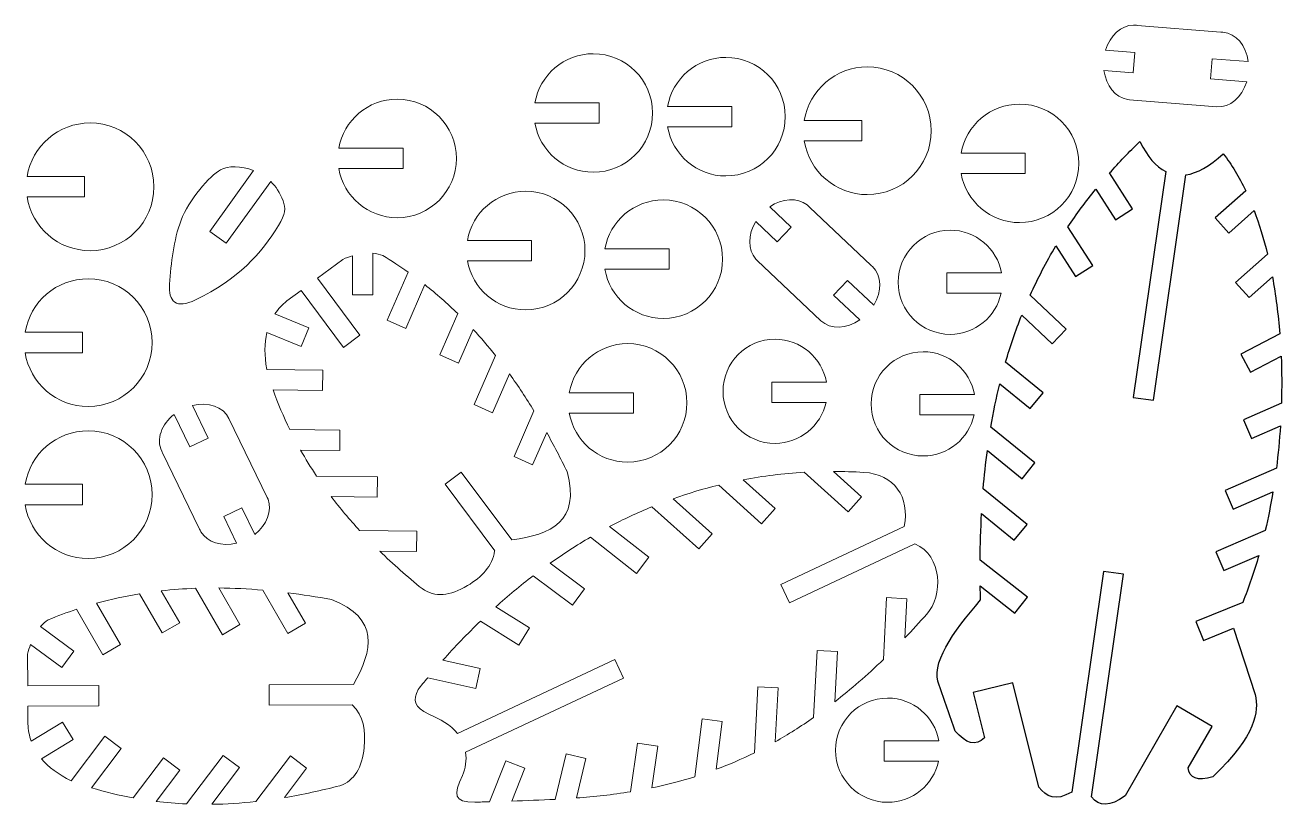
# Model space of a CAD drawing. Header units: millimetres. Extents: x 982 to 1416, y 1035 to 1319.
# Drawn here: x 982.4 to 1167.8, y 1050.7 to 1166 of the extents above; entities that cross this region are included whole.
import ezdxf

# ---------------------------------------------------------------- set-up
doc = ezdxf.new("R2010")
doc.units = ezdxf.units.MM
doc.layers.add('Layer 1', color=7, linetype='Continuous')

msp = doc.modelspace()

# ---------------------------------------------------------------- linework, layer by layer
at = {"layer": 'Layer 1', "color": 1, "lineweight": 9}
for points in [[(1145.92, 1166.04), (1144.09, 1166.03), (1142.46, 1164.51), (1141.81, 1162.35)], [(1146.2, 1166.03), (1146.11, 1166.03), (1146.01, 1166.04), (1145.92, 1166.04)], [(1145.92, 1166.04), (1145.92, 1166.04), (1145.92, 1166.04), (1145.92, 1166.04)], [(1145.92, 1166.04), (1145.92, 1166.04), (1145.92, 1166.04), (1145.92, 1166.04)], [(1146.48, 1165.99), (1146.39, 1166.01), (1146.3, 1166.02), (1146.2, 1166.03)], [(1158.82, 1165), (1158.82, 1165), (1146.48, 1165.99), (1146.48, 1165.99)], [(1159.11, 1164.99), (1159.01, 1165), (1158.92, 1165), (1158.82, 1165)], [(1162.86, 1160.67), (1162.54, 1163.02), (1161.05, 1164.84), (1159.11, 1164.99)], [(1141.81, 1162.35), (1141.81, 1162.35), (1146.14, 1162.01), (1146.14, 1162.01)], [(1146.14, 1162.01), (1146.14, 1162.01), (1145.9, 1159.02), (1145.9, 1159.02)], [(1157.3, 1158.1), (1157.3, 1158.1), (1157.54, 1161.09), (1157.54, 1161.09)], [(1157.54, 1161.09), (1157.54, 1161.09), (1162.86, 1160.67), (1162.86, 1160.67)], [(1145.9, 1159.02), (1145.9, 1159.02), (1141.57, 1159.36), (1141.57, 1159.36)], [(1141.57, 1159.36), (1141.87, 1157.13), (1143.24, 1155.37), (1145.04, 1155.07)], [(1162.62, 1157.68), (1162.62, 1157.68), (1157.3, 1158.1), (1157.3, 1158.1)], [(1158.23, 1154), (1160.16, 1153.85), (1161.93, 1155.41), (1162.62, 1157.68)], [(1145.04, 1155.07), (1145.04, 1155.07), (1145.04, 1155.06), (1145.04, 1155.06)], [(1145.04, 1155.06), (1145.04, 1155.06), (1145.32, 1155.04), (1145.32, 1155.04)], [(1145.32, 1155.04), (1145.32, 1155.04), (1158.23, 1154), (1158.23, 1154)], [(1057.63, 1154.58), (1057.63, 1154.58), (1067.1, 1154.58), (1067.1, 1154.58)], [(1067.1, 1154.58), (1067.1, 1154.58), (1067.1, 1151.58), (1067.1, 1151.58)], [(1077.2, 1154.04), (1077.2, 1154.04), (1086.67, 1154.04), (1086.67, 1154.04)], [(1086.67, 1154.04), (1086.67, 1154.04), (1086.67, 1151.04), (1086.67, 1151.04)], [(1067.1, 1151.58), (1067.1, 1151.58), (1057.63, 1151.58), (1057.63, 1151.58)], [(1057.63, 1151.58), (1058.35, 1147.47), (1061.93, 1144.34), (1066.25, 1144.34)], [(1105.84, 1151.98), (1105.84, 1151.98), (1097.37, 1151.98), (1097.37, 1151.98)], [(1105.84, 1148.97), (1105.84, 1148.97), (1105.84, 1151.98), (1105.84, 1151.98)], [(1086.67, 1151.04), (1086.67, 1151.04), (1077.2, 1151.04), (1077.2, 1151.04)], [(1077.2, 1151.04), (1077.91, 1146.92), (1081.5, 1143.79), (1085.81, 1143.79)], [(1028.71, 1147.88), (1028.71, 1147.88), (1038.18, 1147.88), (1038.18, 1147.88)], [(1038.18, 1147.88), (1038.18, 1147.88), (1038.18, 1144.87), (1038.18, 1144.87)], [(1106.66, 1141.04), (1101.97, 1141.04), (1098.08, 1144.47), (1097.36, 1148.97)], [(1097.36, 1148.97), (1097.36, 1148.97), (1105.84, 1148.97), (1105.84, 1148.97)], [(1120.51, 1147.15), (1120.51, 1147.15), (1129.97, 1147.15), (1129.97, 1147.15)], [(1129.97, 1147.15), (1129.97, 1147.15), (1129.97, 1144.15), (1129.97, 1144.15)], [(991.2, 1143.72), (991.2, 1143.72), (982.73, 1143.72), (982.73, 1143.72)], [(991.2, 1140.7), (991.2, 1140.7), (991.2, 1143.72), (991.2, 1143.72)], [(1005.44, 1137.25), (1006.55, 1140.19), (1009.75, 1143.94), (1011.24, 1144.69)], [(1016.13, 1144.6), (1016.13, 1144.6), (1009.68, 1135.61), (1009.68, 1135.61)], [(1011.24, 1144.69), (1012.38, 1145.28), (1014.29, 1145.33), (1016.13, 1144.6)], [(1038.18, 1144.87), (1038.18, 1144.87), (1028.71, 1144.87), (1028.71, 1144.87)], [(1028.71, 1144.87), (1029.42, 1140.76), (1033, 1137.63), (1037.32, 1137.63)], [(1129.97, 1144.15), (1129.97, 1144.15), (1120.51, 1144.15), (1120.51, 1144.15)], [(1120.51, 1144.15), (1121.22, 1140.04), (1124.8, 1136.91), (1129.12, 1136.91)], [(1012.11, 1133.86), (1012.11, 1133.86), (1018.66, 1142.98), (1018.66, 1142.98)], [(1018.66, 1142.98), (1019.41, 1142.25), (1020.05, 1141.31), (1020.48, 1140.14)], [(992.02, 1132.77), (987.33, 1132.77), (983.43, 1136.2), (982.72, 1140.7)], [(982.72, 1140.7), (982.72, 1140.7), (991.2, 1140.7), (991.2, 1140.7)], [(1020.48, 1140.14), (1020.9, 1139.01), (1020.85, 1138.18), (1019.81, 1136.48)], [(1097.79, 1139.53), (1096.36, 1140.67), (1094.13, 1140.51), (1092.27, 1139.24)], [(1092.27, 1139.24), (1092.27, 1139.24), (1095.43, 1136.25), (1095.43, 1136.25)], [(1098, 1139.34), (1097.93, 1139.41), (1097.86, 1139.47), (1097.79, 1139.53)], [(1097.79, 1139.53), (1097.79, 1139.53), (1097.79, 1139.53), (1097.79, 1139.53)], [(1097.79, 1139.53), (1097.79, 1139.53), (1097.79, 1139.53), (1097.79, 1139.53)], [(1098.2, 1139.14), (1098.14, 1139.21), (1098.07, 1139.28), (1098, 1139.34)], [(1107.19, 1130.64), (1107.19, 1130.64), (1098.2, 1139.14), (1098.2, 1139.14)], [(1003.74, 1127.82), (1004, 1131), (1004.31, 1134.26), (1005.44, 1137.25)], [(1019.81, 1136.48), (1017.31, 1132.39), (1013.88, 1128.56), (1007.59, 1125.51)], [(1090.21, 1137.06), (1089.05, 1135.13), (1089.01, 1132.9), (1090.23, 1131.54)], [(1093.37, 1134.07), (1093.37, 1134.07), (1090.21, 1137.06), (1090.21, 1137.06)], [(1009.68, 1135.61), (1009.68, 1135.61), (1012.11, 1133.86), (1012.11, 1133.86)], [(1095.43, 1136.25), (1095.43, 1136.25), (1093.37, 1134.07), (1093.37, 1134.07)], [(1047.67, 1134.29), (1047.67, 1134.29), (1057.14, 1134.29), (1057.14, 1134.29)], [(1057.14, 1134.29), (1057.14, 1134.29), (1057.14, 1131.29), (1057.14, 1131.29)], [(1067.96, 1133.02), (1067.96, 1133.02), (1077.43, 1133.02), (1077.43, 1133.02)], [(1077.43, 1133.02), (1077.43, 1133.02), (1077.43, 1130.02), (1077.43, 1130.02)], [(1029.29, 1131.49), (1029.29, 1131.49), (1025.55, 1128.71), (1025.55, 1128.71)], [(1030.73, 1132.02), (1030.28, 1131.88), (1029.8, 1131.71), (1029.29, 1131.49)], [(1030.74, 1126.25), (1030.74, 1126.25), (1030.73, 1132.02), (1030.73, 1132.02)], [(1035.2, 1132.05), (1034.77, 1132.22), (1034.29, 1132.35), (1033.73, 1132.4)], [(1033.73, 1132.4), (1033.73, 1132.4), (1033.74, 1126.26), (1033.74, 1126.26)], [(1038.92, 1129.61), (1037.73, 1130.45), (1036.49, 1131.27), (1035.2, 1132.05)], [(1057.14, 1131.29), (1057.14, 1131.29), (1047.67, 1131.29), (1047.67, 1131.29)], [(1047.67, 1131.29), (1048.38, 1127.17), (1051.97, 1124.04), (1056.28, 1124.04)], [(1090.23, 1131.54), (1090.23, 1131.54), (1090.22, 1131.53), (1090.22, 1131.53)], [(1090.22, 1131.53), (1090.22, 1131.53), (1090.43, 1131.33), (1090.43, 1131.33)], [(1090.43, 1131.33), (1090.43, 1131.33), (1099.83, 1122.44), (1099.83, 1122.44)], [(1035.83, 1122.5), (1035.83, 1122.5), (1038.92, 1129.61), (1038.92, 1129.61)], [(1077.43, 1130.02), (1077.43, 1130.02), (1067.96, 1130.02), (1067.96, 1130.02)], [(1067.96, 1130.02), (1068.67, 1125.9), (1072.26, 1122.78), (1076.57, 1122.78)], [(1107.41, 1130.45), (1107.34, 1130.52), (1107.27, 1130.58), (1107.19, 1130.64)], [(1107.62, 1124.73), (1108.85, 1126.75), (1108.82, 1129.11), (1107.41, 1130.45)], [(1118.4, 1126.48), (1118.4, 1126.48), (1118.4, 1129.48), (1118.4, 1129.48)], [(1118.4, 1129.48), (1118.4, 1129.48), (1126.46, 1129.48), (1126.46, 1129.48)], [(1007.59, 1125.51), (1004.71, 1124.11), (1003.53, 1125.27), (1003.74, 1127.82)], [(1025.55, 1128.71), (1025.55, 1128.71), (1031.82, 1120.3), (1031.82, 1120.3)], [(1041.39, 1127.76), (1041.39, 1127.76), (1038.58, 1121.3), (1038.58, 1121.3)], [(1046.26, 1123.48), (1044.73, 1124.97), (1043.11, 1126.4), (1041.39, 1127.76)], [(1101.68, 1126.21), (1101.68, 1126.21), (1103.74, 1128.39), (1103.74, 1128.39)], [(1103.74, 1128.39), (1103.74, 1128.39), (1107.62, 1124.73), (1107.62, 1124.73)], [(1021.05, 1125.36), (1020.35, 1124.8), (1019.76, 1124.16), (1019.28, 1123.45)], [(1023.14, 1126.92), (1023.14, 1126.92), (1021.05, 1125.36), (1021.05, 1125.36)], [(1029.42, 1118.51), (1029.42, 1118.51), (1023.14, 1126.92), (1023.14, 1126.92)], [(1033.74, 1126.26), (1033.74, 1126.26), (1030.74, 1126.25), (1030.74, 1126.25)], [(1105.56, 1122.55), (1105.56, 1122.55), (1101.68, 1126.21), (1101.68, 1126.21)], [(1126.4, 1126.48), (1126.4, 1126.48), (1118.4, 1126.48), (1118.4, 1126.48)], [(1118.89, 1120.43), (1122.57, 1120.43), (1125.65, 1123.02), (1126.4, 1126.48)], [(1019.28, 1123.45), (1019.28, 1123.45), (1024.28, 1121.4), (1024.28, 1121.4)], [(1043.61, 1117.39), (1043.61, 1117.39), (1046.26, 1123.48), (1046.26, 1123.48)], [(1038.58, 1121.3), (1038.58, 1121.3), (1035.83, 1122.5), (1035.83, 1122.5)], [(1099.83, 1122.44), (1101.25, 1121.1), (1103.6, 1121.21), (1105.56, 1122.55)], [(990.92, 1120.74), (990.92, 1120.74), (982.45, 1120.74), (982.45, 1120.74)], [(990.92, 1117.72), (990.92, 1117.72), (990.92, 1120.74), (990.92, 1120.74)], [(1018.1, 1120.69), (1017.74, 1119.13), (1017.72, 1117.33), (1018.09, 1115.25)], [(1023.15, 1118.63), (1023.15, 1118.63), (1018.1, 1120.69), (1018.1, 1120.69)], [(1024.28, 1121.4), (1024.28, 1121.4), (1023.15, 1118.63), (1023.15, 1118.63)], [(1031.82, 1120.3), (1031.82, 1120.3), (1029.42, 1118.51), (1029.42, 1118.51)], [(1048.52, 1121.16), (1048.52, 1121.16), (1046.36, 1116.19), (1046.36, 1116.19)], [(1051.81, 1117.33), (1050.77, 1118.64), (1049.67, 1119.92), (1048.52, 1121.16)], [(991.75, 1109.79), (987.05, 1109.79), (983.16, 1113.23), (982.44, 1117.72)], [(982.44, 1117.72), (982.44, 1117.72), (990.92, 1117.72), (990.92, 1117.72)], [(1046.36, 1116.19), (1046.36, 1116.19), (1043.61, 1117.39), (1043.61, 1117.39)], [(1048.65, 1110.07), (1048.65, 1110.07), (1051.81, 1117.33), (1051.81, 1117.33)], [(1018.09, 1115.25), (1018.09, 1115.25), (1026.34, 1115.14), (1026.34, 1115.14)], [(1026.34, 1115.14), (1026.34, 1115.14), (1026.3, 1112.14), (1026.3, 1112.14)], [(1053.89, 1114.59), (1053.89, 1114.59), (1051.4, 1108.87), (1051.4, 1108.87)], [(1057.49, 1109.16), (1056.36, 1111.02), (1055.16, 1112.83), (1053.89, 1114.59)], [(1026.3, 1112.14), (1026.3, 1112.14), (1019.02, 1112.24), (1019.02, 1112.24)], [(1019.02, 1112.24), (1019.74, 1110.22), (1020.56, 1108.27), (1021.47, 1106.39)], [(1092.57, 1110.39), (1092.57, 1110.39), (1092.57, 1113.39), (1092.57, 1113.39)], [(1092.57, 1113.39), (1092.57, 1113.39), (1100.62, 1113.39), (1100.62, 1113.39)], [(1012.51, 1108.01), (1011.66, 1109.76), (1009.42, 1110.5), (1007.12, 1109.94)], [(1062.71, 1111.82), (1062.71, 1111.82), (1072.17, 1111.82), (1072.17, 1111.82)], [(1072.17, 1111.82), (1072.17, 1111.82), (1072.17, 1108.82), (1072.17, 1108.82)], [(1100.57, 1110.39), (1100.57, 1110.39), (1092.57, 1110.39), (1092.57, 1110.39)], [(1093.06, 1104.34), (1096.74, 1104.34), (1099.82, 1106.93), (1100.57, 1110.39)], [(1114.41, 1108.54), (1114.41, 1108.54), (1114.41, 1111.54), (1114.41, 1111.54)], [(1114.41, 1111.54), (1114.41, 1111.54), (1122.47, 1111.54), (1122.47, 1111.54)], [(1004.42, 1108.63), (1002.55, 1107.17), (1001.74, 1104.95), (1002.59, 1103.2)], [(1006.75, 1103.83), (1006.75, 1103.83), (1004.42, 1108.63), (1004.42, 1108.63)], [(1007.12, 1109.94), (1007.12, 1109.94), (1009.45, 1105.14), (1009.45, 1105.14)], [(1051.4, 1108.87), (1051.4, 1108.87), (1048.65, 1110.07), (1048.65, 1110.07)], [(1054.55, 1102.4), (1054.55, 1102.4), (1057.49, 1109.16), (1057.49, 1109.16)], [(1072.17, 1108.82), (1072.17, 1108.82), (1062.71, 1108.82), (1062.71, 1108.82)], [(1062.71, 1108.82), (1063.42, 1104.71), (1067, 1101.58), (1071.32, 1101.58)], [(1122.41, 1108.54), (1122.41, 1108.54), (1114.41, 1108.54), (1114.41, 1108.54)], [(1114.91, 1102.49), (1118.59, 1102.49), (1121.66, 1105.08), (1122.41, 1108.54)], [(1018.16, 1096.36), (1018.16, 1096.36), (1012.51, 1108.01), (1012.51, 1108.01)], [(1009.45, 1105.14), (1009.45, 1105.14), (1006.75, 1103.83), (1006.75, 1103.83)], [(1021.47, 1106.39), (1021.47, 1106.39), (1028.88, 1106.29), (1028.88, 1106.29)], [(1028.88, 1106.29), (1028.88, 1106.29), (1028.84, 1103.28), (1028.84, 1103.28)], [(1059.37, 1105.95), (1059.37, 1105.95), (1057.3, 1101.2), (1057.3, 1101.2)], [(1062.38, 1100.19), (1061.42, 1102.14), (1060.42, 1104.07), (1059.37, 1105.95)], [(1002.59, 1103.2), (1002.63, 1103.12), (1002.68, 1103.03), (1002.72, 1102.95)], [(1002.72, 1102.95), (1002.72, 1102.95), (1008.12, 1091.81), (1008.12, 1091.81)], [(1028.84, 1103.28), (1028.84, 1103.28), (1023.06, 1103.37), (1023.06, 1103.37)], [(1023.06, 1103.37), (1023.8, 1102.05), (1024.59, 1100.78), (1025.42, 1099.53)], [(1057.3, 1101.2), (1057.3, 1101.2), (1054.55, 1102.4), (1054.55, 1102.4)], [(1025.42, 1099.53), (1025.42, 1099.53), (1034.42, 1099.41), (1034.42, 1099.41)], [(1034.42, 1099.41), (1034.42, 1099.41), (1034.37, 1096.41), (1034.37, 1096.41)], [(1044.38, 1098.31), (1044.38, 1098.31), (1046.78, 1100.11), (1046.78, 1100.11)], [(1046.78, 1100.11), (1046.78, 1100.11), (1054.23, 1090.14), (1054.23, 1090.14)], [(1054.23, 1090.14), (1059.98, 1090.87), (1064.38, 1092.76), (1062.38, 1100.19)], [(1088.36, 1098.98), (1091.28, 1099.53), (1094.27, 1099.9), (1097.34, 1100.08)], [(1097.34, 1100.08), (1097.34, 1100.08), (1103.82, 1094.24), (1103.82, 1094.24)], [(1105.83, 1096.46), (1105.83, 1096.46), (1101.68, 1100.2), (1101.68, 1100.2)], [(1101.68, 1100.2), (1103.15, 1100.2), (1104.64, 1100.16), (1106.14, 1100.07)], [(1106.14, 1100.07), (1110.68, 1099.81), (1112.94, 1096.41), (1112.11, 1092.11)], [(990.92, 1098.32), (990.92, 1098.32), (982.45, 1098.32), (982.45, 1098.32)], [(990.92, 1095.3), (990.92, 1095.3), (990.92, 1098.32), (990.92, 1098.32)], [(1051.7, 1088.5), (1051.7, 1088.5), (1044.38, 1098.31), (1044.38, 1098.31)], [(1078.04, 1096.19), (1080.23, 1096.97), (1082.46, 1097.64), (1084.75, 1098.2)], [(1084.75, 1098.2), (1084.75, 1098.2), (1091.06, 1092.5), (1091.06, 1092.5)], [(1093.07, 1094.73), (1093.07, 1094.73), (1088.36, 1098.98), (1088.36, 1098.98)], [(1016.33, 1090.93), (1018.1, 1092.33), (1018.92, 1094.4), (1018.27, 1096.1)], [(1018.28, 1096.11), (1018.28, 1096.11), (1018.16, 1096.36), (1018.16, 1096.36)], [(1018.27, 1096.1), (1018.27, 1096.1), (1018.28, 1096.11), (1018.28, 1096.11)], [(1034.37, 1096.41), (1034.37, 1096.41), (1027.59, 1096.5), (1027.59, 1096.5)], [(1027.59, 1096.5), (1028.9, 1094.77), (1030.3, 1093.11), (1031.78, 1091.5)], [(1083.8, 1091), (1083.8, 1091), (1078.04, 1096.19), (1078.04, 1096.19)], [(1103.82, 1094.24), (1103.82, 1094.24), (1105.83, 1096.46), (1105.83, 1096.46)], [(991.75, 1087.37), (987.05, 1087.37), (983.16, 1090.81), (982.44, 1095.3)], [(982.44, 1095.3), (982.44, 1095.3), (990.92, 1095.3), (990.92, 1095.3)], [(1011.73, 1093.54), (1011.73, 1093.54), (1014.43, 1094.85), (1014.43, 1094.85)], [(1014.43, 1094.85), (1014.43, 1094.85), (1016.33, 1090.93), (1016.33, 1090.93)], [(1068.66, 1092.07), (1070.69, 1093.14), (1072.77, 1094.12), (1074.9, 1094.99)], [(1074.9, 1094.99), (1074.9, 1094.99), (1081.79, 1088.77), (1081.79, 1088.77)], [(1091.06, 1092.5), (1091.06, 1092.5), (1093.07, 1094.73), (1093.07, 1094.73)], [(1008.12, 1091.81), (1008.16, 1091.73), (1008.19, 1091.64), (1008.24, 1091.55)], [(1013.63, 1089.63), (1013.63, 1089.63), (1011.73, 1093.54), (1011.73, 1093.54)], [(1074.46, 1087.54), (1074.46, 1087.54), (1068.66, 1092.07), (1068.66, 1092.07)], [(1112.11, 1092.11), (1112.11, 1092.11), (1093.89, 1083.54), (1093.89, 1083.54)], [(1008.24, 1091.55), (1008.28, 1091.47), (1008.32, 1091.39), (1008.37, 1091.31)], [(1008.37, 1091.31), (1008.37, 1091.31), (1008.37, 1091.3), (1008.37, 1091.3)], [(1008.37, 1091.3), (1008.37, 1091.3), (1008.37, 1091.3), (1008.37, 1091.3)], [(1008.37, 1091.3), (1009.31, 1089.73), (1011.44, 1089.1), (1013.63, 1089.63)], [(1031.78, 1091.5), (1031.78, 1091.5), (1040.2, 1091.38), (1040.2, 1091.38)], [(1040.2, 1091.38), (1040.2, 1091.38), (1040.16, 1088.38), (1040.16, 1088.38)], [(1059.88, 1086.67), (1061.81, 1088.03), (1063.78, 1089.31), (1065.81, 1090.5)], [(1065.81, 1090.5), (1065.81, 1090.5), (1072.61, 1085.17), (1072.61, 1085.17)], [(1081.79, 1088.77), (1081.79, 1088.77), (1083.8, 1091), (1083.8, 1091)], [(1040.16, 1088.38), (1040.16, 1088.38), (1034.74, 1088.46), (1034.74, 1088.46)], [(1034.74, 1088.46), (1036.71, 1086.54), (1038.8, 1084.69), (1040.99, 1082.92)], [(1047.67, 1083.36), (1049.83, 1084.64), (1051.36, 1086.21), (1051.69, 1088.49)], [(1051.69, 1088.49), (1051.69, 1088.49), (1051.7, 1088.5), (1051.7, 1088.5)], [(1095.17, 1080.83), (1095.17, 1080.83), (1113.69, 1089.53), (1113.69, 1089.53)], [(1113.69, 1089.53), (1117.81, 1087.8), (1117.81, 1081.84), (1115.44, 1079.17)], [(1064.97, 1082.87), (1064.97, 1082.87), (1059.88, 1086.67), (1059.88, 1086.67)], [(1072.61, 1085.17), (1072.61, 1085.17), (1074.46, 1087.54), (1074.46, 1087.54)], [(1051.86, 1080.23), (1053.64, 1081.84), (1055.47, 1083.36), (1057.36, 1084.81)], [(1057.36, 1084.81), (1057.36, 1084.81), (1063.17, 1080.47), (1063.17, 1080.47)], [(1007.56, 1082.97), (1005.88, 1082.91), (1004.2, 1082.78), (1002.52, 1082.59)], [(1002.52, 1082.59), (1002.52, 1082.59), (1005.24, 1077.9), (1005.24, 1077.9)], [(1011.53, 1076.12), (1011.53, 1076.12), (1007.56, 1082.97), (1007.56, 1082.97)], [(1017.51, 1082.7), (1015.34, 1082.89), (1013.17, 1083), (1011, 1083.02)], [(1011, 1083.02), (1011, 1083.02), (1014.12, 1077.62), (1014.12, 1077.62)], [(1021.2, 1076.32), (1021.2, 1076.32), (1017.51, 1082.7), (1017.51, 1082.7)], [(1040.99, 1082.92), (1042.89, 1081.58), (1045.12, 1081.85), (1047.67, 1083.36)], [(1063.17, 1080.47), (1063.17, 1080.47), (1064.97, 1082.87), (1064.97, 1082.87)], [(1093.89, 1083.54), (1093.89, 1083.54), (1095.17, 1080.83), (1095.17, 1080.83)], [(999.31, 1082.15), (997.21, 1081.8), (995.09, 1081.35), (992.98, 1080.76)], [(992.98, 1080.76), (992.98, 1080.76), (996.51, 1074.67), (996.51, 1074.67)], [(1002.65, 1076.4), (1002.65, 1076.4), (999.31, 1082.15), (999.31, 1082.15)], [(1027.63, 1081.31), (1025.49, 1081.7), (1023.34, 1082.04), (1021.2, 1082.31)], [(1021.2, 1082.31), (1021.2, 1082.31), (1023.8, 1077.82), (1023.8, 1077.82)], [(1030.88, 1068.79), (1033.7, 1073.85), (1034.8, 1078.52), (1027.63, 1081.31)], [(1109.51, 1081.59), (1109.51, 1081.59), (1109.04, 1072.47), (1109.04, 1072.47)], [(1112.51, 1081.44), (1112.51, 1081.44), (1109.51, 1081.59), (1109.51, 1081.59)], [(1112.21, 1075.65), (1112.21, 1075.65), (1112.51, 1081.44), (1112.51, 1081.44)], [(990.03, 1079.87), (988.64, 1079.41), (987.25, 1078.9), (985.85, 1078.32)], [(993.91, 1073.17), (993.91, 1073.17), (990.03, 1079.87), (990.03, 1079.87)], [(1056.85, 1077.14), (1056.85, 1077.14), (1051.86, 1080.23), (1051.86, 1080.23)], [(1115.44, 1079.17), (1114.36, 1077.95), (1113.28, 1076.77), (1112.21, 1075.65)], [(985.85, 1078.32), (985.46, 1078.08), (985.07, 1077.77), (984.7, 1077.34)], [(984.7, 1077.34), (984.7, 1077.34), (989.65, 1073.71), (989.65, 1073.71)], [(1005.24, 1077.9), (1005.24, 1077.9), (1002.65, 1076.4), (1002.65, 1076.4)], [(1014.12, 1077.62), (1014.12, 1077.62), (1011.53, 1076.12), (1011.53, 1076.12)], [(1023.8, 1077.82), (1023.8, 1077.82), (1021.2, 1076.32), (1021.2, 1076.32)], [(1044.05, 1072.35), (1045.83, 1074.35), (1047.68, 1076.28), (1049.59, 1078.11)], [(1049.59, 1078.11), (1049.59, 1078.11), (1055.27, 1074.59), (1055.27, 1074.59)], [(1055.27, 1074.59), (1055.27, 1074.59), (1056.85, 1077.14), (1056.85, 1077.14)], [(983.23, 1074.7), (983.07, 1074.26), (982.93, 1073.77), (982.8, 1073.24)], [(987.88, 1071.29), (987.88, 1071.29), (983.23, 1074.7), (983.23, 1074.7)], [(989.65, 1073.71), (989.65, 1073.71), (987.88, 1071.29), (987.88, 1071.29)], [(996.51, 1074.67), (996.51, 1074.67), (993.91, 1073.17), (993.91, 1073.17)], [(1099.26, 1073.8), (1099.26, 1073.8), (1098.75, 1063.92), (1098.75, 1063.92)], [(1102.26, 1073.64), (1102.26, 1073.64), (1099.26, 1073.8), (1099.26, 1073.8)], [(1101.88, 1066.24), (1101.88, 1066.24), (1102.26, 1073.64), (1102.26, 1073.64)], [(982.8, 1073.24), (982.8, 1073.24), (982.82, 1068.57), (982.82, 1068.57)], [(1049.56, 1071.12), (1049.56, 1071.12), (1044.05, 1072.35), (1044.05, 1072.35)], [(1069.42, 1072.45), (1069.42, 1072.45), (1046.24, 1061.55), (1046.24, 1061.55)], [(1070.7, 1069.73), (1070.7, 1069.73), (1069.42, 1072.45), (1069.42, 1072.45)], [(1109.04, 1072.47), (1106.62, 1070.14), (1104.23, 1068.07), (1101.88, 1066.24)], [(1040.39, 1068.04), (1040.86, 1068.62), (1041.34, 1069.2), (1041.82, 1069.77)], [(1041.82, 1069.77), (1041.82, 1069.77), (1048.91, 1068.19), (1048.91, 1068.19)], [(1047.41, 1058.79), (1047.41, 1058.79), (1070.7, 1069.73), (1070.7, 1069.73)], [(1048.91, 1068.19), (1048.91, 1068.19), (1049.56, 1071.12), (1049.56, 1071.12)], [(982.82, 1068.57), (982.82, 1068.57), (993.31, 1068.64), (993.31, 1068.64)], [(993.31, 1068.64), (993.31, 1068.64), (993.33, 1065.64), (993.33, 1065.64)], [(1018.44, 1068.71), (1018.44, 1068.71), (1030.88, 1068.79), (1030.88, 1068.79)], [(1018.46, 1065.71), (1018.46, 1065.71), (1018.44, 1068.71), (1018.44, 1068.71)], [(1042.07, 1064.38), (1039.64, 1065.44), (1039.74, 1066.44), (1040.39, 1068.04)], [(1090.5, 1068.45), (1090.5, 1068.45), (1090, 1058.7), (1090, 1058.7)], [(1093.5, 1068.3), (1093.5, 1068.3), (1090.5, 1068.45), (1090.5, 1068.45)], [(1093.09, 1060.34), (1093.09, 1060.34), (1093.5, 1068.3), (1093.5, 1068.3)], [(993.33, 1065.64), (993.33, 1065.64), (982.83, 1065.57), (982.83, 1065.57)], [(982.83, 1065.57), (982.83, 1065.57), (982.85, 1062.96), (982.85, 1062.96)], [(1030.7, 1065.79), (1030.7, 1065.79), (1018.46, 1065.71), (1018.46, 1065.71)], [(1030.7, 1065.76), (1030.7, 1065.76), (1030.7, 1065.79), (1030.7, 1065.79)], [(1032.45, 1059.5), (1032.7, 1061.99), (1032.34, 1064.15), (1030.7, 1065.76)], [(1046.24, 1061.55), (1045.2, 1062.83), (1043.59, 1063.71), (1042.07, 1064.38)], [(982.85, 1062.96), (982.88, 1062.07), (983.05, 1061.22), (983.34, 1060.41)], [(983.34, 1060.41), (983.34, 1060.41), (987.95, 1063.22), (987.95, 1063.22)], [(987.95, 1063.22), (987.95, 1063.22), (989.52, 1060.66), (989.52, 1060.66)], [(1082.28, 1063.7), (1082.28, 1063.7), (1081.24, 1055.18), (1081.24, 1055.18)], [(1085.25, 1063.34), (1085.25, 1063.34), (1082.28, 1063.7), (1082.28, 1063.7)], [(1084.39, 1056.27), (1084.39, 1056.27), (1085.25, 1063.34), (1085.25, 1063.34)], [(1098.75, 1063.92), (1096.85, 1062.59), (1094.96, 1061.4), (1093.09, 1060.34)], [(989.52, 1060.66), (989.52, 1060.66), (984.86, 1057.82), (984.86, 1057.82)], [(989.23, 1054.58), (989.23, 1054.58), (994.22, 1061.16), (994.22, 1061.16)], [(994.22, 1061.16), (994.22, 1061.16), (996.61, 1059.34), (996.61, 1059.34)], [(1109.17, 1057.45), (1109.17, 1057.45), (1109.17, 1060.46), (1109.17, 1060.46)], [(1109.17, 1060.46), (1109.17, 1060.46), (1117.22, 1060.46), (1117.22, 1060.46)], [(996.61, 1059.34), (996.61, 1059.34), (992.21, 1053.55), (992.21, 1053.55)], [(1028.85, 1053.85), (1031.06, 1054.59), (1032.15, 1056.54), (1032.45, 1059.5)], [(1046.95, 1055.38), (1047.41, 1056.4), (1047.57, 1057.63), (1047.41, 1058.79)], [(1062.23, 1058.57), (1062.23, 1058.57), (1060.64, 1051.84), (1060.64, 1051.84)], [(1065.15, 1057.88), (1065.15, 1057.88), (1062.23, 1058.57), (1062.23, 1058.57)], [(1072.79, 1060.13), (1072.79, 1060.13), (1071.74, 1052.96), (1071.74, 1052.96)], [(1075.76, 1059.7), (1075.76, 1059.7), (1072.79, 1060.13), (1072.79, 1060.13)], [(1074.86, 1053.53), (1074.86, 1053.53), (1075.76, 1059.7), (1075.76, 1059.7)], [(1090, 1058.7), (1088.11, 1057.77), (1086.24, 1056.96), (1084.39, 1056.27)], [(984.86, 1057.82), (985.9, 1056.6), (987.34, 1055.52), (989.23, 1054.58)], [(998.38, 1052.05), (998.38, 1052.05), (1002.85, 1057.96), (1002.85, 1057.96)], [(1002.85, 1057.96), (1002.85, 1057.96), (1005.24, 1056.14), (1005.24, 1056.14)], [(1006.24, 1051.17), (1006.24, 1051.17), (1011.67, 1058.33), (1011.67, 1058.33)], [(1011.67, 1058.33), (1011.67, 1058.33), (1014.06, 1056.52), (1014.06, 1056.52)], [(1016.47, 1051.52), (1016.47, 1051.52), (1021.56, 1058.24), (1021.56, 1058.24)], [(1021.56, 1058.24), (1021.56, 1058.24), (1023.95, 1056.42), (1023.95, 1056.42)], [(1053.35, 1057.54), (1053.35, 1057.54), (1050.95, 1051.49), (1050.95, 1051.49)], [(1056.14, 1056.44), (1056.14, 1056.44), (1053.35, 1057.54), (1053.35, 1057.54)], [(1063.77, 1052.04), (1063.77, 1052.04), (1065.15, 1057.88), (1065.15, 1057.88)], [(1117.17, 1057.45), (1117.17, 1057.45), (1109.17, 1057.45), (1109.17, 1057.45)], [(1109.66, 1051.41), (1113.34, 1051.41), (1116.42, 1054), (1117.17, 1057.45)], [(1005.24, 1056.14), (1005.24, 1056.14), (1001.75, 1051.54), (1001.75, 1051.54)], [(1014.06, 1056.52), (1014.06, 1056.52), (1009.96, 1051.11), (1009.96, 1051.11)], [(1023.95, 1056.42), (1023.95, 1056.42), (1020.68, 1052.1), (1020.68, 1052.1)], [(1048.78, 1051.41), (1045.57, 1051.49), (1045.63, 1052.41), (1046.95, 1055.38)], [(1054.22, 1051.59), (1054.22, 1051.59), (1056.14, 1056.44), (1056.14, 1056.44)], [(1081.24, 1055.18), (1079.09, 1054.5), (1076.97, 1053.96), (1074.86, 1053.53)], [(992.21, 1053.55), (994.27, 1052.92), (996.32, 1052.43), (998.38, 1052.05)], [(1020.68, 1052.1), (1023.4, 1052.55), (1026.12, 1053.14), (1028.85, 1053.85)], [(1071.74, 1052.96), (1069.07, 1052.52), (1066.41, 1052.24), (1063.77, 1052.04)], [(1001.75, 1051.54), (1003.25, 1051.36), (1004.74, 1051.24), (1006.24, 1051.17)], [(1009.96, 1051.11), (1012.13, 1051.14), (1014.3, 1051.28), (1016.47, 1051.52)], [(1050.95, 1051.49), (1050.23, 1051.46), (1049.51, 1051.44), (1048.78, 1051.41)], [(1060.64, 1051.84), (1058.5, 1051.73), (1056.36, 1051.65), (1054.22, 1051.59)]]:
    msp.add_open_spline(points, degree=3, dxfattribs=at)
for points, knots in [([(1066.25, 1144.34), (1071.07, 1144.34), (1074.99, 1148.25), (1074.99, 1153.08), (1074.99, 1153.08), (1074.99, 1157.91), (1071.07, 1161.82), (1066.25, 1161.82), (1066.25, 1161.82), (1061.93, 1161.82), (1058.35, 1158.69), (1057.63, 1154.58)], [0, 0, 0, 0, 0.1428571, 0.1428571, 0.1428571, 0.1428571, 0.2857143, 0.2857143, 0.2857143, 0.2857143, 0.4285714, 0.4285714, 0.4285714, 0.4285714]), ([(1085.81, 1143.79), (1090.64, 1143.79), (1094.56, 1147.71), (1094.56, 1152.54), (1094.56, 1152.54), (1094.56, 1157.36), (1090.64, 1161.28), (1085.81, 1161.28), (1085.81, 1161.28), (1081.5, 1161.28), (1077.91, 1158.15), (1077.2, 1154.04)], [0, 0, 0, 0, 0.1428571, 0.1428571, 0.1428571, 0.1428571, 0.2857143, 0.2857143, 0.2857143, 0.2857143, 0.4285714, 0.4285714, 0.4285714, 0.4285714]), ([(1097.37, 1151.98), (1098.1, 1156.46), (1101.98, 1159.88), (1106.66, 1159.88), (1106.66, 1159.88), (1111.87, 1159.88), (1116.09, 1155.66), (1116.09, 1150.46), (1116.09, 1150.46), (1116.09, 1145.25), (1111.87, 1141.04), (1106.66, 1141.04)], [0.5714286, 0.5714286, 0.5714286, 0.5714286, 0.7142857, 0.7142857, 0.7142857, 0.7142857, 0.8571429, 0.8571429, 0.8571429, 0.8571429, 1, 1, 1, 1]), ([(1037.32, 1137.63), (1042.15, 1137.63), (1046.06, 1141.55), (1046.06, 1146.37), (1046.06, 1146.37), (1046.06, 1151.2), (1042.15, 1155.12), (1037.32, 1155.12), (1037.32, 1155.12), (1033, 1155.12), (1029.42, 1151.99), (1028.71, 1147.88)], [0, 0, 0, 0, 0.1428571, 0.1428571, 0.1428571, 0.1428571, 0.2857143, 0.2857143, 0.2857143, 0.2857143, 0.4285714, 0.4285714, 0.4285714, 0.4285714]), ([(1129.12, 1136.91), (1133.95, 1136.91), (1137.86, 1140.82), (1137.86, 1145.65), (1137.86, 1145.65), (1137.86, 1150.48), (1133.95, 1154.39), (1129.12, 1154.39), (1129.12, 1154.39), (1124.8, 1154.39), (1121.22, 1151.26), (1120.51, 1147.15)], [0, 0, 0, 0, 0.1428571, 0.1428571, 0.1428571, 0.1428571, 0.2857143, 0.2857143, 0.2857143, 0.2857143, 0.4285714, 0.4285714, 0.4285714, 0.4285714]), ([(982.73, 1143.72), (983.46, 1148.19), (987.34, 1151.61), (992.02, 1151.61), (992.02, 1151.61), (997.22, 1151.61), (1001.44, 1147.39), (1001.44, 1142.19), (1001.44, 1142.19), (1001.44, 1136.99), (997.22, 1132.77), (992.02, 1132.77)], [0.5714286, 0.5714286, 0.5714286, 0.5714286, 0.7142857, 0.7142857, 0.7142857, 0.7142857, 0.8571429, 0.8571429, 0.8571429, 0.8571429, 1, 1, 1, 1]), ([(1056.28, 1124.04), (1061.11, 1124.04), (1065.02, 1127.96), (1065.02, 1132.79), (1065.02, 1132.79), (1065.02, 1137.61), (1061.11, 1141.53), (1056.28, 1141.53), (1056.28, 1141.53), (1051.97, 1141.53), (1048.38, 1138.4), (1047.67, 1134.29)], [0, 0, 0, 0, 0.1428571, 0.1428571, 0.1428571, 0.1428571, 0.2857143, 0.2857143, 0.2857143, 0.2857143, 0.4285714, 0.4285714, 0.4285714, 0.4285714]), ([(1076.57, 1122.78), (1081.4, 1122.78), (1085.31, 1126.69), (1085.31, 1131.52), (1085.31, 1131.52), (1085.31, 1136.34), (1081.4, 1140.26), (1076.57, 1140.26), (1076.57, 1140.26), (1072.26, 1140.26), (1068.67, 1137.13), (1067.96, 1133.02)], [0, 0, 0, 0, 0.1428571, 0.1428571, 0.1428571, 0.1428571, 0.2857143, 0.2857143, 0.2857143, 0.2857143, 0.4285714, 0.4285714, 0.4285714, 0.4285714]), ([(1126.46, 1129.48), (1125.81, 1133.07), (1122.67, 1135.8), (1118.89, 1135.8), (1118.89, 1135.8), (1114.65, 1135.8), (1111.21, 1132.36), (1111.21, 1128.11), (1111.21, 1128.11), (1111.21, 1123.87), (1114.65, 1120.43), (1118.89, 1120.43)], [0.5714286, 0.5714286, 0.5714286, 0.5714286, 0.7142857, 0.7142857, 0.7142857, 0.7142857, 0.8571429, 0.8571429, 0.8571429, 0.8571429, 1, 1, 1, 1]), ([(982.45, 1120.74), (983.18, 1125.22), (987.06, 1128.63), (991.75, 1128.63), (991.75, 1128.63), (996.95, 1128.63), (1001.17, 1124.42), (1001.17, 1119.21), (1001.17, 1119.21), (1001.17, 1114.01), (996.95, 1109.79), (991.75, 1109.79)], [0.5714286, 0.5714286, 0.5714286, 0.5714286, 0.7142857, 0.7142857, 0.7142857, 0.7142857, 0.8571429, 0.8571429, 0.8571429, 0.8571429, 1, 1, 1, 1]), ([(1100.62, 1113.39), (1099.98, 1116.98), (1096.84, 1119.71), (1093.06, 1119.71), (1093.06, 1119.71), (1088.82, 1119.71), (1085.38, 1116.27), (1085.38, 1112.02), (1085.38, 1112.02), (1085.38, 1107.78), (1088.82, 1104.34), (1093.06, 1104.34)], [0.5714286, 0.5714286, 0.5714286, 0.5714286, 0.7142857, 0.7142857, 0.7142857, 0.7142857, 0.8571429, 0.8571429, 0.8571429, 0.8571429, 1, 1, 1, 1]), ([(1071.32, 1101.58), (1076.15, 1101.58), (1080.06, 1105.49), (1080.06, 1110.32), (1080.06, 1110.32), (1080.06, 1115.14), (1076.15, 1119.06), (1071.32, 1119.06), (1071.32, 1119.06), (1067, 1119.06), (1063.42, 1115.93), (1062.71, 1111.82)], [0, 0, 0, 0, 0.1428571, 0.1428571, 0.1428571, 0.1428571, 0.2857143, 0.2857143, 0.2857143, 0.2857143, 0.4285714, 0.4285714, 0.4285714, 0.4285714]), ([(1122.47, 1111.54), (1121.83, 1115.13), (1118.68, 1117.86), (1114.91, 1117.86), (1114.91, 1117.86), (1110.66, 1117.86), (1107.22, 1114.42), (1107.22, 1110.18), (1107.22, 1110.18), (1107.22, 1105.93), (1110.66, 1102.49), (1114.91, 1102.49)], [0.5714286, 0.5714286, 0.5714286, 0.5714286, 0.7142857, 0.7142857, 0.7142857, 0.7142857, 0.8571429, 0.8571429, 0.8571429, 0.8571429, 1, 1, 1, 1]), ([(982.45, 1098.32), (983.18, 1102.79), (987.06, 1106.21), (991.75, 1106.21), (991.75, 1106.21), (996.95, 1106.21), (1001.17, 1101.99), (1001.17, 1096.79), (1001.17, 1096.79), (1001.17, 1091.59), (996.95, 1087.37), (991.75, 1087.37)], [0.5714286, 0.5714286, 0.5714286, 0.5714286, 0.7142857, 0.7142857, 0.7142857, 0.7142857, 0.8571429, 0.8571429, 0.8571429, 0.8571429, 1, 1, 1, 1]), ([(1117.22, 1060.46), (1116.58, 1064.05), (1113.44, 1066.78), (1109.66, 1066.78), (1109.66, 1066.78), (1105.42, 1066.78), (1101.98, 1063.34), (1101.98, 1059.09), (1101.98, 1059.09), (1101.98, 1054.85), (1105.42, 1051.41), (1109.66, 1051.41)], [0.5714286, 0.5714286, 0.5714286, 0.5714286, 0.7142857, 0.7142857, 0.7142857, 0.7142857, 0.8571429, 0.8571429, 0.8571429, 0.8571429, 1, 1, 1, 1])]:
    msp.add_open_spline(points, degree=3, knots=knots, dxfattribs=at)
at = {"layer": 'Layer 1', "color": 1}
for points in [[(1142.4, 1144.23), (1143.79, 1145.79), (1145.27, 1147.34), (1146.86, 1148.86)], [(1146.86, 1148.86), (1147.97, 1146.63), (1149.25, 1145.16), (1150.67, 1144.43)], [(1153.64, 1143.95), (1155.31, 1144.2), (1157.15, 1145.23), (1159.16, 1147.06)], [(1159.16, 1147.06), (1160.4, 1145.48), (1161.5, 1143.65), (1162.47, 1141.61)], [(1145.78, 1138.95), (1145.78, 1138.95), (1142.4, 1144.23), (1142.4, 1144.23)], [(1150.67, 1144.43), (1150.67, 1144.43), (1145.89, 1111.12), (1145.89, 1111.12)], [(1148.86, 1110.7), (1148.86, 1110.7), (1153.64, 1143.95), (1153.64, 1143.95)], [(1136.26, 1136.28), (1137.52, 1138.16), (1138.88, 1140.02), (1140.37, 1141.84)], [(1140.37, 1141.84), (1140.37, 1141.84), (1143.26, 1137.34), (1143.26, 1137.34)], [(1162.47, 1141.61), (1162.47, 1141.61), (1157.97, 1137.61), (1157.97, 1137.61)], [(1143.26, 1137.34), (1143.26, 1137.34), (1145.78, 1138.95), (1145.78, 1138.95)], [(1159.97, 1135.37), (1159.97, 1135.37), (1163.71, 1138.7), (1163.71, 1138.7)], [(1163.71, 1138.7), (1164.48, 1136.7), (1165.13, 1134.54), (1165.68, 1132.27)], [(1157.97, 1137.61), (1157.97, 1137.61), (1159.97, 1135.37), (1159.97, 1135.37)], [(1139.91, 1130.59), (1139.91, 1130.59), (1136.26, 1136.28), (1136.26, 1136.28)], [(1130.69, 1126.21), (1131.8, 1128.67), (1133.06, 1131.1), (1134.49, 1133.49)], [(1134.49, 1133.49), (1134.49, 1133.49), (1137.38, 1128.97), (1137.38, 1128.97)], [(1165.68, 1132.27), (1165.68, 1132.27), (1160.97, 1128.08), (1160.97, 1128.08)], [(1137.38, 1128.97), (1137.38, 1128.97), (1139.91, 1130.59), (1139.91, 1130.59)], [(1162.97, 1125.84), (1162.97, 1125.84), (1166.41, 1128.9), (1166.41, 1128.9)], [(1166.41, 1128.9), (1166.91, 1126.2), (1167.27, 1123.38), (1167.5, 1120.49)], [(1160.97, 1128.08), (1160.97, 1128.08), (1162.97, 1125.84), (1162.97, 1125.84)], [(1136, 1121.2), (1136, 1121.2), (1130.69, 1126.21), (1130.69, 1126.21)], [(1127.06, 1116.31), (1127.74, 1118.66), (1128.53, 1120.98), (1129.44, 1123.27)], [(1129.44, 1123.27), (1129.44, 1123.27), (1133.93, 1119.02), (1133.93, 1119.02)], [(1133.93, 1119.02), (1133.93, 1119.02), (1136, 1121.2), (1136, 1121.2)], [(1167.5, 1120.49), (1167.5, 1120.49), (1161.78, 1117.49), (1161.78, 1117.49)], [(1132.58, 1111.81), (1132.58, 1111.81), (1127.06, 1116.31), (1127.06, 1116.31)], [(1161.78, 1117.49), (1161.78, 1117.49), (1163.18, 1114.83), (1163.18, 1114.83)], [(1163.18, 1114.83), (1163.18, 1114.83), (1167.7, 1117.2), (1167.7, 1117.2)], [(1167.7, 1117.2), (1167.8, 1114.91), (1167.81, 1112.59), (1167.74, 1110.26)], [(1124.89, 1106.75), (1125.25, 1108.9), (1125.69, 1111.03), (1126.21, 1113.14)], [(1126.21, 1113.14), (1126.21, 1113.14), (1130.69, 1109.48), (1130.69, 1109.48)], [(1130.69, 1109.48), (1130.69, 1109.48), (1132.58, 1111.81), (1132.58, 1111.81)], [(1145.89, 1111.12), (1145.89, 1111.12), (1148.86, 1110.7), (1148.86, 1110.7)], [(1167.74, 1110.26), (1167.74, 1110.26), (1162.15, 1107.83), (1162.15, 1107.83)], [(1131.38, 1101.46), (1131.38, 1101.46), (1124.89, 1106.75), (1124.89, 1106.75)], [(1162.15, 1107.83), (1162.15, 1107.83), (1163.35, 1105.08), (1163.35, 1105.08)], [(1163.35, 1105.08), (1163.35, 1105.08), (1167.59, 1106.92), (1167.59, 1106.92)], [(1167.59, 1106.92), (1167.45, 1104.84), (1167.26, 1102.76), (1167, 1100.7)], [(1123.76, 1097.65), (1123.92, 1099.55), (1124.12, 1101.43), (1124.37, 1103.31)], [(1124.37, 1103.31), (1124.37, 1103.31), (1129.48, 1099.14), (1129.48, 1099.14)], [(1129.48, 1099.14), (1129.48, 1099.14), (1131.38, 1101.46), (1131.38, 1101.46)], [(1167, 1100.7), (1167, 1100.7), (1159.44, 1097.41), (1159.44, 1097.41)], [(1130.24, 1092.37), (1130.24, 1092.37), (1123.76, 1097.65), (1123.76, 1097.65)], [(1159.44, 1097.41), (1159.44, 1097.41), (1160.63, 1094.66), (1160.63, 1094.66)], [(1160.63, 1094.66), (1160.63, 1094.66), (1166.49, 1097.21), (1166.49, 1097.21)], [(1166.49, 1097.21), (1166.17, 1095.28), (1165.79, 1093.38), (1165.36, 1091.52)], [(1123.31, 1087.13), (1123.33, 1089.43), (1123.39, 1091.71), (1123.52, 1093.98)], [(1123.52, 1093.98), (1123.52, 1093.98), (1128.34, 1090.05), (1128.34, 1090.05)], [(1128.34, 1090.05), (1128.34, 1090.05), (1130.24, 1092.37), (1130.24, 1092.37)], [(1165.36, 1091.52), (1165.36, 1091.52), (1158.08, 1088.35), (1158.08, 1088.35)], [(1158.08, 1088.35), (1158.08, 1088.35), (1159.27, 1085.6), (1159.27, 1085.6)], [(1130.29, 1081.67), (1130.29, 1081.67), (1123.31, 1087.13), (1123.31, 1087.13)], [(1159.27, 1085.6), (1159.27, 1085.6), (1164.41, 1087.83), (1164.41, 1087.83)], [(1164.41, 1087.83), (1163.72, 1085.42), (1162.93, 1083.1), (1162.04, 1080.9)], [(1141.48, 1085.47), (1141.48, 1085.47), (1136.81, 1052.92), (1136.81, 1052.92)], [(1139.74, 1052.23), (1139.74, 1052.23), (1144.45, 1085.04), (1144.45, 1085.04)], [(1144.45, 1085.04), (1144.45, 1085.04), (1141.48, 1085.47), (1141.48, 1085.47)], [(1123.36, 1081.27), (1123.34, 1081.95), (1123.33, 1082.63), (1123.32, 1083.32)], [(1123.32, 1083.32), (1123.32, 1083.32), (1128.44, 1079.31), (1128.44, 1079.31)], [(1117.28, 1068.69), (1115.84, 1071.73), (1119.25, 1076.38), (1123.36, 1081.27)], [(1128.44, 1079.31), (1128.44, 1079.31), (1130.29, 1081.67), (1130.29, 1081.67)], [(1162.04, 1080.9), (1162.04, 1080.9), (1155.13, 1078.06), (1155.13, 1078.06)], [(1155.13, 1078.06), (1155.13, 1078.06), (1156.27, 1075.29), (1156.27, 1075.29)], [(1156.27, 1075.29), (1156.27, 1075.29), (1160.68, 1077.1), (1160.68, 1077.1)], [(1160.68, 1077.1), (1160.68, 1077.1), (1163.86, 1067.31), (1163.86, 1067.31)], [(1119.63, 1061.92), (1118.84, 1064.17), (1118.06, 1066.43), (1117.28, 1068.69)], [(1128.12, 1069.04), (1128.12, 1069.04), (1122.3, 1067.58), (1122.3, 1067.58)], [(1131.97, 1053.63), (1131.97, 1053.63), (1128.12, 1069.04), (1128.12, 1069.04)], [(1122.3, 1067.58), (1122.3, 1067.58), (1123.97, 1060.89), (1123.97, 1060.89)], [(1163.86, 1067.31), (1164.42, 1064.64), (1164.1, 1061.51), (1157.64, 1055.14)], [(1152.34, 1065.61), (1152.34, 1065.61), (1144.68, 1052.34), (1144.68, 1052.34)], [(1157.54, 1062.61), (1157.54, 1062.61), (1152.34, 1065.61), (1152.34, 1065.61)], [(1154.01, 1056.51), (1154.01, 1056.51), (1157.54, 1062.61), (1157.54, 1062.61)], [(1123.97, 1060.89), (1122.65, 1059.69), (1121.2, 1060.03), (1119.63, 1061.92)], [(1157.64, 1055.14), (1155.34, 1054.51), (1154.13, 1054.97), (1154.01, 1056.51)], [(1136.81, 1052.92), (1134.44, 1051.5), (1133.05, 1052.23), (1131.97, 1053.63)], [(1144.68, 1052.34), (1142.47, 1050.77), (1140.82, 1050.73), (1139.74, 1052.23)]]:
    msp.add_open_spline(points, degree=3, dxfattribs=at)

doc.saveas('drawing.dxf')
